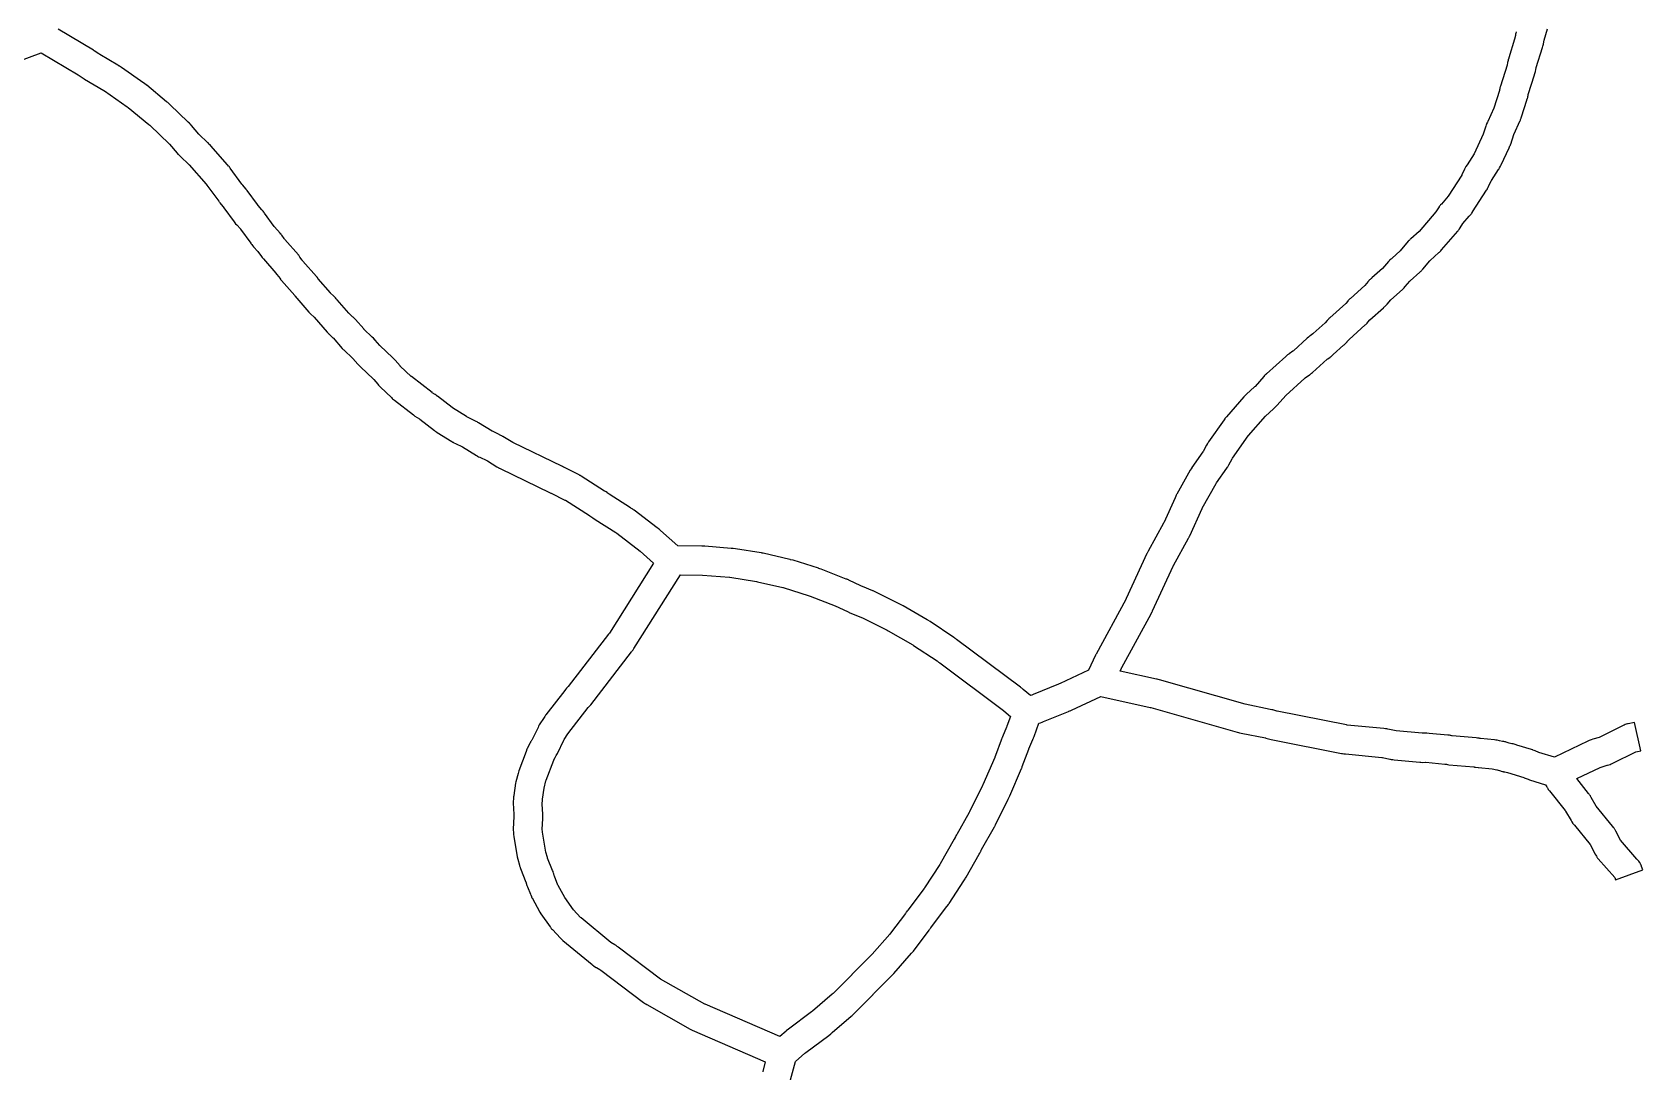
# Model space of a CAD drawing. Extents: x -48 to 255, y 1889 to 2265.
# Drawn here: x 160.4 to 254.8, y 1967.3 to 2028.3 of the extents above; entities that cross this region are included whole.
import ezdxf

# ---------------------------------------------------------------- set-up
doc = ezdxf.new("R2010")
doc.units = 0
doc.layers.get('0').update_dxf_attribs({"linetype": 'CONTINUOUS'})

msp = doc.modelspace()

# ---------------------------------------------------------------- linework, layer by layer
at = {"color": 7}
for points in [[(247.40772, 2028.310857), (247.394817, 2028.265632), (247.381915, 2028.226858), (247.369012, 2028.168697), (247.35611, 2028.097634), (247.310884, 2027.871475), (246.974881, 2026.785921), (246.968265, 2026.760116), (246.935843, 2026.669666), (246.92294, 2026.630892), (246.910038, 2026.572731), (246.897135, 2026.508119), (246.864713, 2026.353057), (246.477014, 2025.112424), (246.464111, 2025.07365), (246.457495, 2025.054131), (246.450878, 2025.028326), (246.444261, 2024.995904), (246.437645, 2024.970099), (246.431028, 2024.911938), (246.418125, 2024.866713), (246.095032, 2023.832853), (245.739642, 2023.057457), (245.713837, 2023.012232), (245.668611, 2022.902395), (245.655709, 2022.87659), (245.649092, 2022.850784), (245.629573, 2022.779721), (245.47451, 2022.301558), (244.931732, 2021.144928), (244.524649, 2020.505228), (244.460037, 2020.408294), (244.427615, 2020.363068), (244.369454, 2020.246747), (244.220843, 2019.923653), (244.20794, 2019.897848), (243.4067, 2018.663677), (243.025462, 2018.211362), (242.967302, 2018.153201), (242.947782, 2018.127396), (242.909008, 2018.082164), (242.896106, 2018.062777), (242.883203, 2018.036939), (242.850781, 2017.985246), (242.695719, 2017.752629), (241.713552, 2016.608921), (241.222466, 2016.169531), (241.196661, 2016.150144), (241.164239, 2016.111373), (241.125465, 2016.079051), (241.118849, 2016.072599), (241.080075, 2016.027367), (240.608376, 2015.471667), (240.123752, 2015.038739), (240.084978, 2015.006416), (240.059173, 2014.987029), (240.033368, 2014.961191), (239.981659, 2014.915959), (239.968756, 2014.903023), (239.955853, 2014.883636), (239.91708, 2014.838405), (239.568151, 2014.437784), (239.561534, 2014.431332), (238.941218, 2013.875633), (238.915413, 2013.849794), (238.876639, 2013.823956), (238.844217, 2013.791633), (238.811795, 2013.765795), (238.78599, 2013.733473), (238.773087, 2013.720537), (238.747282, 2013.688214), (238.727763, 2013.662376), (238.527442, 2013.43622), (237.68097, 2012.673748), (237.648549, 2012.64791), (237.616127, 2012.615587), (237.532128, 2012.525124), (237.532128, 2012.518673), (237.409355, 2012.382977), (236.472419, 2011.536504), (236.439997, 2011.510666), (236.411545, 2011.478575), (236.38574, 2011.452736), (236.372838, 2011.439801), (236.327613, 2011.381647), (236.198388, 2011.23949), (235.506995, 2010.619174), (235.487476, 2010.599787), (235.325929, 2010.48994), (235.287155, 2010.464101), (235.222543, 2010.412408), (235.15148, 2010.347793), (234.343775, 2009.611168), (234.31797, 2009.591781), (234.091811, 2009.43024), (234.066006, 2009.417305), (234.033584, 2009.391467), (234.001162, 2009.365628), (233.955937, 2009.326858), (233.897776, 2009.275165), (232.766991, 2008.260689), (232.754089, 2008.254238), (232.721667, 2008.221915), (232.695862, 2008.196077), (232.66344, 2008.163755), (232.656823, 2008.150819), (232.605113, 2008.092665), (232.094644, 2007.51758), (232.068839, 2007.485257), (231.603602, 2007.071713), (231.5907, 2007.058778), (231.558278, 2007.026455), (231.493666, 2006.968301), (231.487049, 2006.955365), (231.441824, 2006.903672), (230.420889, 2005.734118), (230.382115, 2005.695347), (230.362596, 2005.669509), (230.330174, 2005.630738), (230.330174, 2005.624287), (230.284949, 2005.559672), (229.373858, 2004.260885), (229.341436, 2004.215653), (229.328534, 2004.189815), (229.296112, 2004.144583), (229.296112, 2004.138132), (229.257338, 2004.067055), (229.057017, 2003.705204), (229.037498, 2003.672881), (228.391334, 2002.761792), (228.384717, 2002.748856), (228.352295, 2002.690702), (228.300586, 2002.600238), (227.512268, 2001.198066), (227.499365, 2001.172227), (227.479846, 2001.139905), (227.447424, 2001.075289), (227.40865, 2000.984826), (226.749564, 1999.518036), (226.736661, 1999.498649), (225.838496, 1997.863858), (225.767433, 1997.734624), (225.760816, 1997.715237), (224.546032, 1995.085354), (224.520227, 1995.033661), (222.782051, 1991.822233), (222.775434, 1991.815782), (222.768818, 1991.802846), (222.749298, 1991.764075), (222.329293, 1990.872371), (220.668655, 1990.096976), (220.616946, 1990.077589), (220.578172, 1990.058202), (219.098458, 1989.457271), (219.046782, 1989.437884), (219.008008, 1989.424948), (218.936944, 1989.39911), (218.504017, 1989.7545), (218.491114, 1989.760951), (218.439405, 1989.812644), (218.426502, 1989.819095), (218.39408, 1989.844933), (218.361658, 1989.870772), (218.351402, 1989.877355), (214.597196, 1992.688163), (214.532584, 1992.739856), (214.519681, 1992.746307), (214.480907, 1992.77863), (214.455102, 1992.798017), (214.4422, 1992.804468), (213.046488, 1993.72848), (212.923715, 1993.806018), (212.872006, 1993.838341), (211.469833, 1994.646044), (211.463216, 1994.652496), (211.398604, 1994.691266), (211.391988, 1994.691266), (211.346762, 1994.717104), (211.314671, 1994.73004), (209.873728, 1995.447281), (209.79618, 1995.486051), (209.744504, 1995.511889), (209.718699, 1995.524825), (209.699179, 1995.531276), (209.078863, 1995.78328), (209.033638, 1995.809119), (209.027021, 1995.809119), (208.994599, 1995.822054), (208.290281, 1996.151596), (208.257859, 1996.170983), (208.219085, 1996.19037), (208.212468, 1996.19037), (208.160759, 1996.216208), (208.134954, 1996.222659), (206.6623, 1996.797761), (206.584752, 1996.830083), (206.526591, 1996.84947), (206.507072, 1996.855921), (206.500455, 1996.855921), (205.01428, 1997.321159), (204.87212, 1997.359929), (204.852601, 1997.36638), (204.826796, 1997.372832), (203.257022, 1997.741158), (203.198861, 1997.747609), (203.173056, 1997.754061), (203.140634, 1997.754061), (201.647998, 1997.993142), (201.505838, 1998.012529), (201.42829, 1998.01898), (201.395984, 1998.01898), (199.851655, 1998.154676), (199.787043, 1998.154676), (199.677206, 1998.154676), (198.255633, 1998.174096), (197.24116, 1999.072262), (197.182999, 1999.123955), (197.137774, 1999.162725), (197.131157, 1999.169177), (197.118254, 1999.182112), (197.047191, 1999.227344), (195.696711, 2000.254743), (195.670906, 2000.27413), (195.638484, 2000.299968), (195.631868, 2000.306419), (195.625251, 2000.312871), (195.508929, 2000.383947), (195.496027, 2000.390399), (194.236011, 2001.198102), (194.216491, 2001.211038), (194.184069, 2001.236876), (194.177453, 2001.243327), (194.125743, 2001.282098), (194.112841, 2001.295033), (194.061131, 2001.327356), (193.983583, 2001.379049), (193.970681, 2001.3855), (192.594356, 2002.25782), (192.542647, 2002.290142), (192.523127, 2002.303078), (192.471418, 2002.328916), (192.39387, 2002.367687), (191.650784, 2002.742461), (191.579721, 2002.774783), (191.566818, 2002.781235), (191.502206, 2002.813557), (191.495589, 2002.813557), (188.587858, 2004.222192), (188.581241, 2004.228643), (188.012618, 2004.577571), (187.993099, 2004.590507), (187.960677, 2004.609893), (187.941158, 2004.622829), (187.889448, 2004.648667), (187.882832, 2004.648667), (187.811768, 2004.687438), (187.785963, 2004.693889), (187.391803, 2004.887739), (187.385186, 2004.89419), (186.57102, 2005.391735), (186.545215, 2005.404671), (186.51941, 2005.424058), (186.49989, 2005.436994), (186.448181, 2005.469316), (186.441564, 2005.469316), (186.40279, 2005.488703), (186.370368, 2005.501639), (185.89867, 2005.734256), (185.872865, 2005.747191), (185.045777, 2006.264122), (185.026257, 2006.277057), (184.166863, 2006.942604), (184.160246, 2006.949056), (184.134441, 2006.968443), (184.108636, 2006.98783), (184.089117, 2007.000765), (184.043892, 2007.039536), (183.869442, 2007.142922), (183.85654, 2007.155858), (182.641752, 2008.092793), (182.622233, 2008.105729), (181.988994, 2008.70666), (181.976092, 2008.726047), (181.691772, 2009.049128), (181.685155, 2009.055579), (181.652733, 2009.09435), (181.639831, 2009.113737), (181.594605, 2009.152507), (181.555832, 2009.191278), (181.530026, 2009.210665), (180.812785, 2009.895597), (180.799883, 2009.908533), (180.515563, 2010.231613), (180.476789, 2010.283307), (180.463887, 2010.296242), (180.418661, 2010.341474), (180.354049, 2010.399628), (179.862967, 2010.864865), (179.850065, 2010.884252), (179.365444, 2011.43349), (179.320219, 2011.485183), (179.307316, 2011.498119), (179.262091, 2011.543351), (179.223317, 2011.582122), (179.197512, 2011.601508), (178.984289, 2011.814742), (178.977672, 2011.821193), (178.29274, 2012.596588), (178.241031, 2012.661204), (178.195806, 2012.712897), (178.144096, 2012.771051), (178.137479, 2012.777502), (178.072867, 2012.835656), (177.91132, 2012.990735), (177.898418, 2013.003671), (177.174715, 2013.830759), (177.174715, 2013.837211), (177.168099, 2013.843662), (177.135677, 2013.895355), (177.122774, 2013.908291), (177.096969, 2013.940613), (177.084067, 2013.953549), (177.07745, 2013.96), (176.289129, 2014.858166), (176.263324, 2014.896937), (176.243805, 2014.916324), (176.108096, 2015.103712), (176.037032, 2015.207098), (176.02413, 2015.220034), (176.017513, 2015.226485), (175.222734, 2016.124652), (175.196929, 2016.156974), (175.17741, 2016.182812), (175.041701, 2016.376662), (175.022182, 2016.408985), (175.002663, 2016.434823), (174.996046, 2016.447759), (174.957272, 2016.49299), (174.950655, 2016.499442), (174.614652, 2016.874216), (174.60175, 2016.893603), (174.030993, 2017.681747), (174.005188, 2017.720518), (173.992285, 2017.739905), (173.94706, 2017.798059), (173.940443, 2017.80451), (173.882282, 2017.869126), (173.669059, 2018.114665), (173.623834, 2018.172826), (173.022901, 2018.993449), (172.984127, 2019.05161), (172.971225, 2019.064513), (172.964608, 2019.07113), (172.938803, 2019.109903), (172.757869, 2019.310224), (172.732064, 2019.348998), (172.712545, 2019.368517), (172.021152, 2020.311914), (171.995347, 2020.350688), (171.982444, 2020.370207), (171.975827, 2020.38311), (171.937054, 2020.428335), (171.930437, 2020.434952), (171.872276, 2020.499564), (170.890109, 2021.623888), (170.844884, 2021.675597), (170.838267, 2021.6885), (170.793042, 2021.727274), (170.721978, 2021.79837), (170.715361, 2021.79837), (170.19197, 2022.3153), (169.752581, 2022.806382), (169.687969, 2022.88393), (169.681352, 2022.896833), (169.642578, 2022.935607), (169.629676, 2022.948509), (169.565064, 2023.00667), (168.485972, 2024.046992), (168.434262, 2024.098701), (168.427645, 2024.105318), (168.38242, 2024.144092), (168.369518, 2024.156994), (168.298454, 2024.208704), (167.128898, 2025.171488), (167.122282, 2025.178104), (167.00596, 2025.268555), (166.993058, 2025.281457), (166.967252, 2025.29436), (165.655543, 2026.20545), (165.642641, 2026.218353), (165.526319, 2026.295901), (165.519702, 2026.295901), (165.500183, 2026.308803), (165.42912, 2026.347577), (164.375876, 2026.974355), (164.362973, 2026.987257), (164.324199, 2027.006776), (164.052815, 2027.200613), (164.001106, 2027.233035), (161.933385, 2028.45428)], [(204.873364, 1966.859183), (205.1512, 1967.938275), (205.713362, 1968.429358), (205.719979, 1968.43581), (205.758752, 1968.468132), (207.109232, 1969.469684), (207.225554, 1969.560148), (207.245073, 1969.573084), (207.303234, 1969.631238), (208.414635, 1970.587559), (208.479247, 1970.639252), (208.524473, 1970.684483), (208.543992, 1970.697419), (208.569797, 1970.729742), (209.668273, 1971.828218), (209.700695, 1971.854057), (209.700695, 1971.860508), (209.713597, 1971.873443), (209.739402, 1971.899282), (209.758922, 1971.918669), (210.812166, 1972.978375), (210.870326, 1973.03653), (210.928487, 1973.094684), (211.955886, 1974.283623), (211.975406, 1974.30301), (212.01418, 1974.341781), (212.01418, 1974.348232), (212.052953, 1974.393464), (212.065856, 1974.412851), (212.989869, 1975.647022), (213.022291, 1975.679344), (213.028908, 1975.69228), (213.04181, 1975.698731), (213.04181, 1975.705182), (213.061329, 1975.731021), (213.074232, 1975.750408), (213.093751, 1975.769795), (213.138976, 1975.840871), (214.037141, 1977.029811), (214.043758, 1977.036262), (214.127757, 1977.15257), (214.147276, 1977.178409), (214.160179, 1977.197796), (215.026038, 1978.52889), (215.103586, 1978.645199), (215.123105, 1978.677522), (215.161879, 1978.755059), (215.921721, 1980.100903), (215.960495, 1980.159057), (215.967112, 1980.171993), (215.973729, 1980.184929), (215.999534, 1980.23016), (216.012437, 1980.255999), (216.012437, 1980.26245), (216.038242, 1980.320604), (216.064047, 1980.365836), (216.820055, 1981.696931), (216.839574, 1981.722776), (216.839574, 1981.729237), (216.86538, 1981.774469), (216.878282, 1981.806778), (217.621368, 1983.312337), (217.666593, 1983.396338), (217.686112, 1983.44157), (217.718534, 1983.519109), (218.409927, 1985.115131), (218.416544, 1985.134516), (218.423161, 1985.153901), (218.436063, 1985.192671), (218.448966, 1985.23144), (218.829453, 1986.252372), (218.836069, 1986.271755), (219.06868, 1986.820994), (219.094485, 1986.872687), (219.107387, 1986.898535), (219.114004, 1986.917918), (219.126907, 1986.956688), (219.139809, 1986.995458), (219.43058, 1987.770853), (219.51458, 1987.803163), (219.611514, 1987.835472), (219.650288, 1987.848394), (219.689062, 1987.867778), (221.15585, 1988.462248), (221.188272, 1988.475184), (221.239982, 1988.494571), (221.252884, 1988.501022), (221.291658, 1988.513957), (221.330432, 1988.533344), (223.062146, 1989.334586), (225.944033, 1988.701347), (225.989258, 1988.688411), (231.042251, 1987.25393), (231.119799, 1987.228082), (231.184411, 1987.21516), (231.281345, 1987.195776), (232.715827, 1986.905003), (232.735347, 1986.898542), (232.967957, 1986.827464), (233.03902, 1986.814541), (233.135955, 1986.795157), (237.155088, 1986.000377), (237.213249, 1985.987455), (237.303699, 1985.974533), (237.387698, 1985.968071), (239.53296, 1985.761299), (239.571734, 1985.754838), (239.991742, 1985.670837), (240.024164, 1985.657915), (240.075874, 1985.651453), (240.166324, 1985.638531), (240.243872, 1985.63207), (241.755892, 1985.489914), (241.814053, 1985.483453), (241.904503, 1985.476992), (242.085437, 1985.483453), (242.104956, 1985.483453), (243.229277, 1985.380067), (243.242179, 1985.380067), (243.319727, 1985.367144), (243.377888, 1985.354222), (243.461887, 1985.341299), (244.928675, 1985.212066), (244.95448, 1985.205604), (244.967383, 1985.199143), (244.980285, 1985.199143), (245.025511, 1985.18622), (245.174122, 1985.173296), (245.193641, 1985.173296), (246.001346, 1985.095757), (246.266279, 1985.044064), (246.292084, 1985.037602), (246.48592, 1984.979447), (246.518342, 1984.966524), (246.602341, 1984.940678), (246.641115, 1984.934216), (246.654018, 1984.927754), (246.660634, 1984.927754), (246.738182, 1984.914831), (246.893245, 1984.882523), (247.843102, 1984.585288), (247.875524, 1984.578827), (248.095232, 1984.481902), (248.179231, 1984.449593), (249.122628, 1984.165281), (249.193691, 1984.048972), (249.219496, 1984.003741), (249.232399, 1983.977893), (249.258204, 1983.939123), (249.284009, 1983.893891), (249.303529, 1983.868043), (249.316431, 1983.855121), (249.361656, 1983.803428), (250.279208, 1982.646797), (250.298727, 1982.620948), (250.621821, 1982.07171), (250.647626, 1982.026479), (250.660529, 1981.994169), (250.667146, 1981.987708), (250.705919, 1981.923092), (250.712536, 1981.91663), (250.744958, 1981.877861), (250.803119, 1981.806783), (250.822638, 1981.787399), (251.733729, 1980.663076), (252.011564, 1980.139685), (252.018181, 1980.113846), (252.063406, 1980.036308), (252.10218, 1979.971693), (252.121699, 1979.93937), (252.134602, 1979.919983), (252.154121, 1979.894145), (252.17364, 1979.868307), (252.212414, 1979.829536), (253.175198, 1978.718136), (253.226908, 1978.588905), (254.82293, 1979.183375), (254.751866, 1979.370763), (254.743265, 1979.390117), (254.723745, 1979.454732), (254.717129, 1979.461184), (254.684707, 1979.53226), (254.67809, 1979.538712), (254.645668, 1979.603327), (254.639052, 1979.616263), (254.600278, 1979.674417), (254.593661, 1979.687353), (254.561239, 1979.719675), (254.535434, 1979.751998), (254.477273, 1979.810152), (253.522016, 1980.915061), (253.24418, 1981.438453), (253.205407, 1981.515991), (253.192504, 1981.541829), (253.166699, 1981.587061), (253.14718, 1981.612899), (253.114758, 1981.658131), (253.063081, 1981.722747), (253.056465, 1981.729208), (252.087223, 1982.918148), (251.802903, 1983.409231), (251.777098, 1983.460924), (251.764195, 1983.486773), (251.751293, 1983.506156), (251.718871, 1983.557849), (251.705968, 1983.577233), (251.680163, 1983.603081), (251.660644, 1983.628929), (251.647741, 1983.641852), (250.949887, 1984.527095), (252.326212, 1985.179719), (252.739756, 1985.308951), (252.752658, 1985.308951), (252.914205, 1985.360644), (252.965915, 1985.386493), (253.036978, 1985.418802), (253.062783, 1985.438186), (254.406802, 1986.097272), (254.710509, 1986.161888), (254.329734, 1987.82254), (253.961421, 1987.738539), (253.929, 1987.732078), (253.845001, 1987.70623), (253.793291, 1987.686846), (253.73513, 1987.660998), (253.670518, 1987.628689), (252.268345, 1986.937294), (251.893572, 1986.827447), (251.803121, 1986.801599), (251.732058, 1986.775751), (251.680349, 1986.749902), (251.609285, 1986.717593), (249.638489, 1985.780657), (248.720941, 1986.058507), (248.507717, 1986.14897), (248.456008, 1986.174818), (248.37846, 1986.200666), (248.371843, 1986.207128), (248.294296, 1986.226511), (247.441363, 1986.484976), (247.402589, 1986.497899), (247.279816, 1986.54313), (247.228106, 1986.556053), (247.221489, 1986.556053), (247.195684, 1986.562514), (247.143975, 1986.568975), (246.995363, 1986.601284), (246.988747, 1986.601284), (246.820749, 1986.652978), (246.769039, 1986.672361), (246.736617, 1986.678822), (246.684908, 1986.691745), (246.678291, 1986.691745), (246.658772, 1986.698206), (246.600611, 1986.704667), (246.432613, 1986.736977), (246.290453, 1986.769286), (246.206454, 1986.782208), (246.122455, 1986.78867), (245.308292, 1986.866209), (245.27587, 1986.87267), (245.230645, 1986.885593), (245.217742, 1986.885593), (245.191937, 1986.892054), (245.133776, 1986.898515), (245.049777, 1986.904976), (243.654069, 1987.04067), (243.628264, 1987.04067), (243.621647, 1987.04067), (243.569938, 1987.053593), (243.544133, 1987.060054), (243.485972, 1987.066515), (243.401973, 1987.072977), (242.297033, 1987.176363), (242.154873, 1987.182824), (242.070874, 1987.182824), (241.896424, 1987.182824), (241.883522, 1987.182824), (240.36504, 1987.324979), (239.873955, 1987.421904), (239.822246, 1987.434826), (239.757633, 1987.447749), (239.738114, 1987.447749), (239.647664, 1987.45421), (237.502402, 1987.660982), (237.463628, 1987.667443), (233.386341, 1988.475147), (233.366822, 1988.481598), (233.140663, 1988.552674), (233.12776, 1988.552674), (233.0696, 1988.56561), (232.972665, 1988.584997), (231.518799, 1988.882233), (231.512182, 1988.882233), (226.49796, 1990.310252), (226.413961, 1990.33609), (226.407344, 1990.33609), (226.355635, 1990.349026), (226.323213, 1990.355477), (224.190877, 1990.827176), (224.268425, 1990.995178), (224.275041, 1991.014564), (224.287944, 1991.033951), (226.000275, 1994.193687), (226.071338, 1994.322921), (226.084241, 1994.348759), (226.084241, 1994.355211), (227.286102, 1996.972169), (227.299005, 1996.991556), (227.311908, 1997.023879), (228.190689, 1998.613439), (228.216494, 1998.65221), (228.229396, 1998.678048), (228.236013, 1998.684499), (228.261818, 1998.736192), (228.268435, 1998.749128), (228.268435, 1998.755579), (228.992137, 2000.364524), (228.998754, 2000.37746), (229.81292, 2001.824864), (229.832439, 2001.857187), (230.439833, 2002.723044), (230.478607, 2002.774738), (230.491509, 2002.794124), (230.523931, 2002.845817), (230.562705, 2002.916894), (230.763026, 2003.278745), (230.782545, 2003.311068), (231.700097, 2004.622778), (231.719616, 2004.648616), (232.701783, 2005.766478), (232.714686, 2005.779413), (233.173462, 2006.205881), (233.212236, 2006.238203), (233.239034, 2006.257557), (233.277807, 2006.296328), (233.303613, 2006.315715), (233.342386, 2006.354485), (233.342386, 2006.360937), (233.394096, 2006.419091), (233.898104, 2006.994175), (235.015963, 2008.00219), (235.041768, 2008.021576), (235.287314, 2008.196039), (235.326088, 2008.221877), (235.35851, 2008.247716), (235.390932, 2008.273554), (235.403834, 2008.28649), (235.461995, 2008.338183), (236.327854, 2009.12004), (236.353659, 2009.139427), (236.495819, 2009.236351), (236.515338, 2009.249287), (236.54776, 2009.275125), (236.580182, 2009.294512), (236.618956, 2009.326835), (236.677117, 2009.384989), (237.284511, 2009.934227), (237.323285, 2009.960066), (237.34909, 2009.985904), (237.381512, 2010.018226), (237.413933, 2010.044065), (237.452707, 2010.089296), (237.491481, 2010.134528), (237.498098, 2010.14098), (237.620871, 2010.276675), (238.557806, 2011.123148), (238.590228, 2011.148986), (238.62265, 2011.181309), (238.648455, 2011.213631), (238.661358, 2011.226567), (238.706583, 2011.27826), (238.829356, 2011.420417), (239.617674, 2012.131195), (239.650095, 2012.157034), (239.682517, 2012.182872), (239.714939, 2012.215194), (239.747361, 2012.241033), (239.773166, 2012.273355), (239.786069, 2012.286291), (239.831294, 2012.337984), (240.057453, 2012.596449), (240.06407, 2012.6029), (240.736079, 2013.203831), (240.755598, 2013.216767), (240.781403, 2013.242605), (240.813825, 2013.274928), (240.83963, 2013.300766), (240.878404, 2013.345998), (240.897923, 2013.365385), (240.897923, 2013.371836), (241.175759, 2013.694917), (241.195278, 2013.714304), (241.75744, 2014.211849), (241.796214, 2014.25062), (241.828636, 2014.282942), (241.854441, 2014.308781), (241.867344, 2014.328168), (241.910551, 2014.37336), (241.93007, 2014.399198), (242.337017, 2014.877367), (242.356537, 2014.896754), (242.873467, 2015.361991), (242.899272, 2015.381378), (242.938046, 2015.420148), (242.957565, 2015.439535), (242.977084, 2015.465374), (243.028794, 2015.529989), (243.978655, 2016.628465), (243.998174, 2016.647852), (244.017694, 2016.673691), (244.056468, 2016.718922), (244.06937, 2016.738309), (244.082273, 2016.764148), (244.114695, 2016.809379), (244.121311, 2016.822315), (244.282858, 2017.067858), (244.65117, 2017.507248), (244.676976, 2017.533087), (244.760975, 2017.62355), (244.78678, 2017.655873), (244.799682, 2017.681711), (244.832104, 2017.726943), (244.845007, 2017.74633), (245.665634, 2019.01927), (245.685153, 2019.045075), (245.698056, 2019.07088), (245.723861, 2019.12259), (245.749666, 2019.174299), (245.775471, 2019.226009), (245.775471, 2019.232625), (245.937018, 2019.562171), (245.949921, 2019.587976), (246.369926, 2020.227675), (246.402348, 2020.279385), (246.408965, 2020.292288), (246.428484, 2020.324709), (246.480193, 2020.428095), (246.512615, 2020.512095), (246.984314, 2021.513645), (247.036023, 2021.617032), (247.061828, 2021.668741), (247.068445, 2021.694546), (247.081348, 2021.720351), (247.255797, 2022.282513), (247.643496, 2023.116063), (247.650113, 2023.128965), (247.663016, 2023.161387), (247.682535, 2023.213097), (247.695437, 2023.238902), (247.702054, 2023.264707), (247.721573, 2023.322868), (247.721573, 2023.329485), (248.02528, 2024.298729), (248.031897, 2024.318249), (248.064319, 2024.415183), (248.077221, 2024.447605), (248.077221, 2024.460508), (248.090124, 2024.518669), (248.103027, 2024.57683), (248.103027, 2024.602635), (248.109643, 2024.622154), (248.471494, 2025.785249), (248.478111, 2025.804768), (248.529821, 2025.972766), (248.536437, 2025.985669), (248.536437, 2026.005188), (248.54934, 2026.0698), (248.575145, 2026.205509), (248.943457, 2027.381526), (248.969262, 2027.465525), (248.982165, 2027.523685), (248.995068, 2027.588298), (248.995068, 2027.594914), (249.040293, 2027.821073), (249.247065, 2028.486621)], [(157.66119, 2025.865243), (160.937233, 2027.073569), (163.114801, 2025.781244), (163.347411, 2025.626182), (163.463733, 2025.542183), (163.489538, 2025.52928), (164.607398, 2024.870193), (164.659107, 2024.837771), (165.990203, 2023.913758), (166.041913, 2023.874984), (167.2567, 2022.879891), (167.308377, 2022.834666), (168.46501, 2021.716804), (168.917325, 2021.199873), (168.96255, 2021.141713), (168.969167, 2021.135096), (169.014392, 2021.096322), (169.085455, 2021.025258), (169.092072, 2021.025258), (169.615463, 2020.508328), (170.610553, 2019.371082), (170.655778, 2019.312921), (171.347174, 2018.369521), (171.372979, 2018.330747), (171.385882, 2018.311228), (171.411687, 2018.278806), (171.495686, 2018.181871), (171.612008, 2018.052637), (171.657233, 2017.994483), (172.258162, 2017.167395), (172.296936, 2017.109241), (172.342161, 2017.057548), (172.406773, 2016.986471), (172.619997, 2016.747389), (172.619997, 2016.740938), (173.233852, 2015.907388), (173.240468, 2015.894452), (173.285694, 2015.836298), (173.330919, 2015.778144), (173.395531, 2015.707067), (173.634626, 2015.429219), (173.679851, 2015.371064), (173.809075, 2015.19014), (173.815692, 2015.183689), (173.860917, 2015.125535), (173.906142, 2015.067381), (173.970754, 2014.996304), (174.700921, 2014.162754), (174.746146, 2014.1046), (174.868919, 2013.936599), (174.92708, 2013.859061), (174.972305, 2013.800906), (174.978922, 2013.787971), (175.011344, 2013.755648), (175.037149, 2013.72981), (175.806083, 2012.844567), (175.8127, 2012.831632), (175.845122, 2012.779938), (175.896831, 2012.721784), (175.922636, 2012.689462), (176.633416, 2011.875297), (176.691577, 2011.817142), (176.730351, 2011.778372), (176.756156, 2011.758985), (176.924154, 2011.597444), (176.937057, 2011.584509), (177.712452, 2010.699266), (177.757677, 2010.647573), (177.77058, 2010.634637), (177.796385, 2010.602315), (177.809287, 2010.589379), (177.815904, 2010.582928), (178.042063, 2010.369695), (178.054966, 2010.356759), (178.584821, 2009.749366), (178.642982, 2009.691212), (178.688208, 2009.652441), (178.707727, 2009.633054), (179.198809, 2009.167817), (179.211711, 2009.14843), (179.496031, 2008.82535), (179.534805, 2008.780118), (179.592966, 2008.721964), (179.638191, 2008.683193), (179.65771, 2008.663806), (180.420183, 2007.933642), (180.433086, 2007.920707), (180.67218, 2007.642858), (180.710954, 2007.597626), (180.769115, 2007.533011), (180.833727, 2007.474857), (181.479892, 2006.861002), (181.525117, 2006.81577), (181.544636, 2006.796383), (181.660958, 2006.712381), (182.772359, 2005.846523), (182.785262, 2005.833587), (182.830487, 2005.801264), (182.850006, 2005.781877), (182.972779, 2005.704336), (183.127842, 2005.607411), (183.147361, 2005.594476), (184.000294, 2004.93539), (184.019813, 2004.916003), (184.065039, 2004.88368), (184.084558, 2004.864294), (184.129783, 2004.831971), (184.1364, 2004.831971), (184.162205, 2004.812584), (185.015141, 2004.289192), (185.060367, 2004.25687), (185.086172, 2004.243934), (185.131397, 2004.218096), (185.138014, 2004.218096), (185.234948, 2004.172864), (185.63557, 2003.979014), (185.642187, 2003.972563), (186.456353, 2003.475018), (186.501578, 2003.442695), (186.527383, 2003.429759), (186.572608, 2003.397437), (186.579225, 2003.397437), (186.650288, 2003.365114), (187.070294, 2003.164803), (187.102715, 2003.145416), (187.651955, 2002.809411), (187.69718, 2002.777089), (187.735954, 2002.757702), (187.768376, 2002.738315), (187.774993, 2002.731864), (187.846056, 2002.699541), (190.773171, 2001.284445), (190.82488, 2001.258607), (190.837783, 2001.252155), (191.645484, 2000.851535), (191.671289, 2000.838599), (193.092846, 1999.940433), (193.099462, 1999.933982), (193.215784, 1999.84998), (193.273945, 1999.804748), (193.280562, 1999.798296), (193.306367, 1999.785361), (193.332172, 1999.765974), (193.416171, 1999.714281), (194.618033, 1998.945347), (194.676194, 1998.906577), (196.058983, 1997.853331), (196.840839, 1997.161937), (194.249727, 1993.052342), (194.204502, 1992.987727), (191.833084, 1989.918455), (191.820182, 1989.899068), (191.800663, 1989.879681), (191.781143, 1989.866745), (191.742369, 1989.821513), (191.684209, 1989.756898), (191.632499, 1989.685821), (190.521101, 1988.257801), (190.508198, 1988.244879), (190.475776, 1988.199648), (190.456257, 1988.173799), (190.378709, 1988.05749), (190.171937, 1987.727947), (190.139515, 1987.676254), (190.11371, 1987.631023), (190.100808, 1987.605175), (190.100808, 1987.598713), (190.068386, 1987.527635), (189.693612, 1986.778087), (189.68071, 1986.752239), (189.66119, 1986.72639), (189.628769, 1986.674697), (189.615866, 1986.648849), (189.590061, 1986.603618), (189.590061, 1986.597157), (189.544836, 1986.506694), (189.454385, 1986.325768), (189.42858, 1986.274075), (189.415678, 1986.248227), (189.370452, 1986.118995), (188.937968, 1984.98591), (188.912163, 1984.901909), (188.892643, 1984.817908), (188.76997, 1984.339747), (188.75045, 1984.255746), (188.640613, 1983.538506), (188.640613, 1983.512658), (188.633996, 1983.454503), (188.614477, 1983.060344), (188.614477, 1983.028034), (188.614477, 1982.976341), (188.614477, 1982.96988), (188.621094, 1982.892341), (188.653516, 1982.297871), (188.614742, 1981.567707), (188.614742, 1981.541869), (188.614742, 1981.483715), (188.614742, 1981.477264), (188.621359, 1981.399726), (188.627975, 1981.29634), (188.634592, 1981.244647), (188.654111, 1981.134799), (188.654111, 1981.128348), (188.847948, 1979.939409), (188.854564, 1979.887716), (188.861181, 1979.868329), (188.861181, 1979.855393), (188.874084, 1979.8037), (188.874084, 1979.797249), (188.971018, 1979.454783), (188.983921, 1979.40309), (188.996824, 1979.370767), (189.009726, 1979.325535), (189.016343, 1979.3126), (189.042148, 1979.247984), (189.358757, 1978.459666), (189.365374, 1978.440279), (189.371991, 1978.41444), (189.378607, 1978.369209), (189.385224, 1978.349822), (189.398127, 1978.311051), (189.411029, 1978.265819), (189.417646, 1978.259368), (189.450068, 1978.175366), (189.631002, 1977.742436), (189.650521, 1977.677821), (189.657138, 1977.664885), (189.676657, 1977.619654), (189.68956, 1977.580883), (189.709079, 1977.542112), (189.715696, 1977.529177), (190.172142, 1976.689181), (190.230303, 1976.598718), (190.773078, 1975.842707), (190.792597, 1975.810385), (190.825019, 1975.771614), (190.844539, 1975.745776), (190.864058, 1975.726389), (190.915767, 1975.674696), (191.374543, 1975.177151), (191.394063, 1975.151313), (191.413582, 1975.131926), (191.433101, 1975.112539), (191.458906, 1975.093152), (191.478426, 1975.073765), (191.523651, 1975.041442), (193.235982, 1973.619884), (193.268403, 1973.594046), (193.27502, 1973.587595), (193.320245, 1973.555272), (193.475308, 1973.458347), (193.48821, 1973.451896), (193.688531, 1973.329126), (193.753143, 1973.283895), (196.253792, 1971.390638), (196.260408, 1971.384187), (196.279928, 1971.371251), (196.286544, 1971.3648), (196.325318, 1971.338962), (196.351123, 1971.326026), (196.376928, 1971.31309), (196.428638, 1971.280768), (196.448157, 1971.274316), (198.974654, 1969.839835), (199.019879, 1969.813997), (199.097427, 1969.768765), (203.381482, 1967.914278), (203.245774, 1967.358579), (203.239157, 1967.33274)]]:
    msp.add_lwpolyline(points, dxfattribs=at)
msp.add_lwpolyline([(198.417173, 1996.46822), (199.703037, 1996.455285), (199.709654, 1996.455285), (201.299215, 1996.32605), (201.312118, 1996.32605), (202.875834, 1996.080508), (202.933995, 1996.067572), (204.413705, 1995.725106), (204.426608, 1995.718654), (205.964472, 1995.246956), (206.022633, 1995.227569), (207.48296, 1994.658945), (207.489577, 1994.652494), (208.20654, 1994.316499), (208.284088, 1994.277728), (208.303607, 1994.271277), (208.336029, 1994.25189), (209.09204, 1993.941732), (210.539445, 1993.218029), (210.591154, 1993.192191), (212.032098, 1992.358641), (212.070871, 1992.332803), (213.45366, 1991.421714), (213.544111, 1991.357098), (213.615174, 1991.311867), (217.343532, 1988.513982), (217.375954, 1988.488144), (217.763654, 1988.171524), (217.55043, 1987.59644), (217.543814, 1987.583517), (217.530911, 1987.544747), (217.291816, 1986.976124), (217.266011, 1986.91797), (217.253109, 1986.898586), (217.246492, 1986.879202), (217.233589, 1986.840433), (217.207784, 1986.769355), (216.878239, 1985.87765), (216.839465, 1985.780726), (216.832848, 1985.754878), (216.141452, 1984.152394), (216.121933, 1984.113624), (215.35946, 1982.569295), (215.339941, 1982.530526), (214.609778, 1981.2382), (214.596875, 1981.218813), (214.564453, 1981.16712), (214.564453, 1981.160669), (214.538648, 1981.115437), (214.506226, 1981.044361), (214.493324, 1981.024974), (214.467518, 1980.979742), (213.646891, 1979.532337), (213.621086, 1979.487106), (212.729383, 1978.123703), (212.696961, 1978.078471), (211.747099, 1976.818453), (211.740483, 1976.812002), (211.714678, 1976.773232), (211.708061, 1976.76678), (211.662836, 1976.708626), (211.643316, 1976.689239), (211.598091, 1976.618163), (210.71931, 1975.45507), (210.680536, 1975.409838), (209.659598, 1974.233822), (209.620824, 1974.18859), (208.561119, 1973.128883), (208.528697, 1973.096561), (208.502892, 1973.070723), (208.496276, 1973.070723), (208.489659, 1973.057787), (208.457237, 1973.025464), (208.444334, 1973.012529), (208.444334, 1973.006077), (207.358781, 1971.920524), (207.313556, 1971.881753), (206.156926, 1970.880201), (206.105216, 1970.841431), (204.754737, 1969.833417), (204.728932, 1969.81403), (204.638481, 1969.749414), (204.606059, 1969.717092), (204.231286, 1969.400473), (199.856763, 1971.293729), (199.837244, 1971.306665), (197.252593, 1972.766992), (194.764867, 1974.640864), (194.745348, 1974.660251), (194.706574, 1974.686089), (194.693672, 1974.699025), (194.641962, 1974.731348), (194.564414, 1974.776579), (194.331804, 1974.918736), (192.587167, 1976.36614), (192.561362, 1976.385527), (192.147818, 1976.837841), (191.64381, 1977.54862), (191.249653, 1978.252937), (191.23675, 1978.28526), (191.023527, 1978.80219), (191.010625, 1978.840961), (190.984819, 1978.937886), (190.971917, 1978.983117), (190.946112, 1979.06712), (190.946112, 1979.073571), (190.91369, 1979.144648), (190.622919, 1979.861888), (190.616302, 1979.894211), (190.525852, 1980.217292), (190.325531, 1981.393308), (190.325531, 1981.419146), (190.312628, 1981.541916), (190.34505, 1982.181617), (190.351667, 1982.207465), (190.351667, 1982.265619), (190.34505, 1982.433621), (190.312628, 1983.021629), (190.325531, 1983.286556), (190.332148, 1983.312404), (190.422598, 1983.958567), (190.532435, 1984.391496), (190.545338, 1984.423805), (190.98473, 1985.599821), (191.068729, 1985.774285), (191.088248, 1985.806595), (191.107768, 1985.845364), (191.127287, 1985.877674), (191.204835, 1986.000445), (191.579608, 1986.77584), (191.599128, 1986.808149), (191.812351, 1987.150616), (191.818968, 1987.157077), (193.001446, 1988.688482), (193.020965, 1988.707869), (193.027582, 1988.714321), (193.047101, 1988.733708), (193.06662, 1988.746643), (193.105394, 1988.791875), (193.124914, 1988.811262), (193.163687, 1988.856494), (195.548027, 1991.951613), (195.573832, 1991.983935), (195.593352, 1992.009774), (195.606254, 1992.029161), (195.638676, 1992.074392), (195.645293, 1992.080844), (195.684067, 1992.15192)], close=True, dxfattribs=at)

doc.saveas('drawing.dxf')
